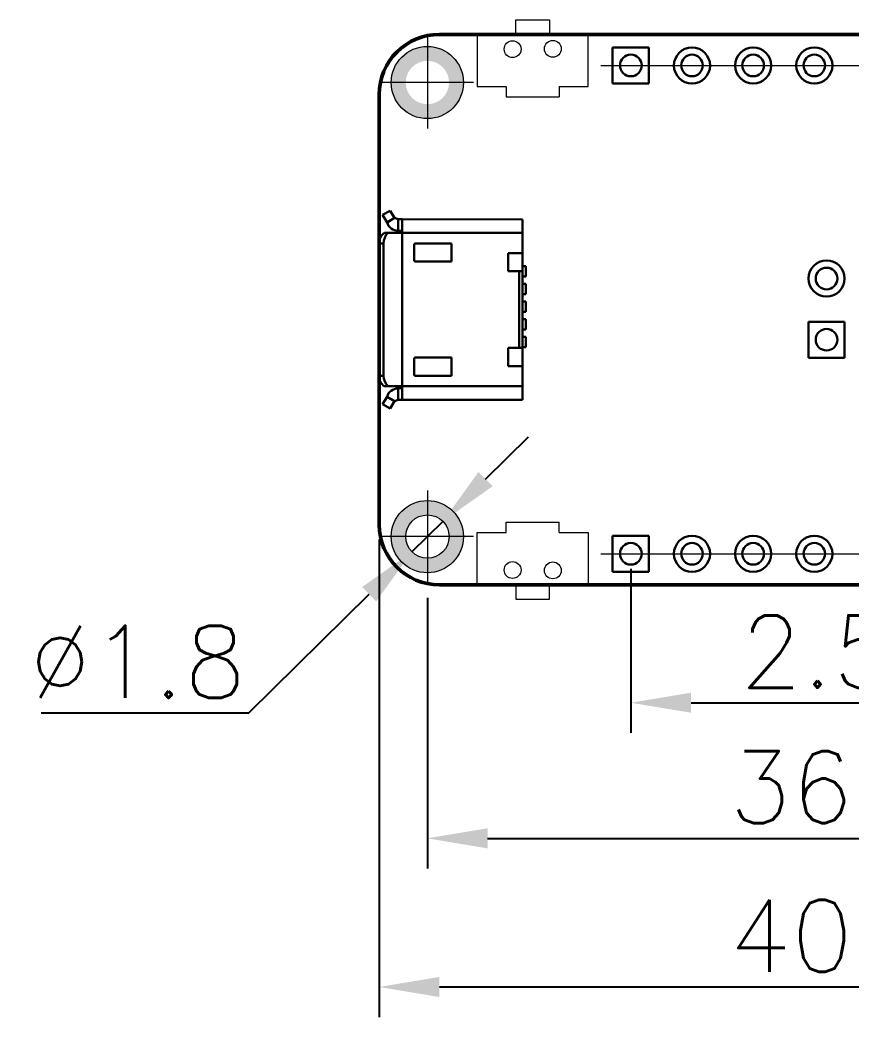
# Model space of a CAD drawing. Header units: millimetres. Extents: x 2926 to 3382, y -265 to 32.
# Drawn here: x 3007.09 to 3041.61, y -120.05 to -78.63 of the extents above; entities that cross this region are included whole.
import ezdxf

# ---------------------------------------------------------------- set-up
doc = ezdxf.new("R2010")
doc.units = ezdxf.units.MM
doc.linetypes.add('CENTER2', pattern=[28.575, 19.05, -3.175, 3.175, -3.175])
doc.layers.get('0').update_dxf_attribs({"lineweight": 30})
doc.layers.get('Defpoints').update_dxf_attribs({"lineweight": 15})
for name, color, linetype, lineweight in [('填充', 8, 'Continuous', 15), ('标注', 3, 'Continuous', 15), ('点划线', 1, 'CENTER2', 20), ('粗线', 7, 'Continuous', 50)]:
    doc.layers.add(name, color=color, linetype=linetype, lineweight=lineweight)
doc.styles.get("Standard").update_dxf_attribs({"font": 'txt.shx', "bigfont": 'gbcbig.shx'})
doc.dimstyles.new('ISO-25', dxfattribs={"dimtxt": 3, "dimasz": 2.5, "dimexe": 1.25, "dimexo": 0.625, "dimtad": 1, "dimtoh": 1, "dimdsep": 46, "dimtxsty": 'Standard', "dimcen": 2.5, "dimadec": 0, "dimazin": 0, "dimtfac": 1, "dimtmove": 0, "dimatfit": 3, "dimfxl": 0, "dimarcsym": 0})

# ---------------------------------------------------------------- blocks, each defined once
blk = doc.blocks.new('*D93')
at = {"layer": 'Defpoints', "color": 0, "transparency": 16777216}
for p in [(3032.461, -100.805), (3057.861, -100.805), (3057.861, -106.994)]:
    blk.add_point(p, dxfattribs=at)
at = {"layer": '标注', "color": 0, "lineweight": -2, "transparency": 16777216}
for p, q in [((3032.461, -101.43), (3032.461, -108.244)), ((3057.861, -101.43), (3057.861, -108.244)), ((3034.961, -106.994), (3055.361, -106.994))]:
    blk.add_line(p, q, dxfattribs=at)
at = {"layer": '标注', "color": 0, "transparency": 16777216}
for points in [[(3034.961, -106.577), (3034.961, -107.41), (3032.461, -106.994)], [(3055.361, -106.577), (3055.361, -107.41), (3057.861, -106.994)]]:
    blk.add_solid(points, dxfattribs=at)
at = {"layer": '标注', "color": 0, "transparency": 16777216, "insert": (3045.161, -104.869), "char_height": 3, "attachment_point": 5}
blk.add_mtext('2.54x10', dxfattribs=at)
blk = doc.blocks.new('*D94')
at = {"layer": 'Defpoints', "color": 0, "transparency": 16777216}
for p in [(3024.651, -99.462), (3023.371, -100.728)]:
    blk.add_point(p, dxfattribs=at)
at = {"layer": '标注', "color": 0, "lineweight": -2, "transparency": 16777216}
for p, q in [((3026.429, -97.705), (3028.207, -95.947)), ((3024.651, -99.462), (3023.371, -100.728)), ((3016.603, -107.42), (3021.594, -102.485)), ((3007.978, -107.42), (3016.603, -107.42))]:
    blk.add_line(p, q, dxfattribs=at)
at = {"layer": '标注', "color": 0, "transparency": 16777216}
for points in [[(3026.136, -97.408), (3026.722, -98.001), (3024.651, -99.462)], [(3021.301, -102.189), (3021.887, -102.782), (3023.371, -100.728)]]:
    blk.add_solid(points, dxfattribs=at)
at = {"layer": '标注', "color": 0, "transparency": 16777216, "insert": (3011.978, -105.295), "char_height": 3, "attachment_point": 5}
blk.add_mtext('∅1.8', dxfattribs=at)
blk = doc.blocks.new('*D128')
at = {"layer": 'Defpoints', "color": 0, "transparency": 16777216}
for p in [(3024.011, -102.01), (3060.651, -102.01), (3060.651, -112.626)]:
    blk.add_point(p, dxfattribs=at)
at = {"layer": '标注', "color": 0, "lineweight": -2, "transparency": 16777216}
for p, q in [((3024.011, -102.635), (3024.011, -113.876)), ((3060.651, -102.635), (3060.651, -113.876)), ((3026.511, -112.626), (3058.151, -112.626))]:
    blk.add_line(p, q, dxfattribs=at)
at = {"layer": '标注', "color": 0, "transparency": 16777216}
for points in [[(3026.511, -112.21), (3026.511, -113.043), (3024.011, -112.626)], [(3058.151, -112.21), (3058.151, -113.043), (3060.651, -112.626)]]:
    blk.add_solid(points, dxfattribs=at)
at = {"layer": '标注', "color": 0, "transparency": 16777216, "insert": (3042.331, -110.501), "char_height": 3, "attachment_point": 5}
blk.add_mtext('36.64', dxfattribs=at)
blk = doc.blocks.new('*D130')
at = {"layer": 'Defpoints', "color": 0, "transparency": 16777216}
for p in [(3022.011, -99.595), (3062.651, -99.595), (3062.651, -118.799)]:
    blk.add_point(p, dxfattribs=at)
at = {"layer": '标注', "color": 0, "lineweight": -2, "transparency": 16777216}
for p, q in [((3022.011, -100.22), (3022.011, -120.049)), ((3062.651, -100.22), (3062.651, -120.049)), ((3024.511, -118.799), (3060.151, -118.799))]:
    blk.add_line(p, q, dxfattribs=at)
at = {"layer": '标注', "color": 0, "transparency": 16777216}
for points in [[(3024.511, -118.382), (3024.511, -119.216), (3022.011, -118.799)], [(3060.151, -118.382), (3060.151, -119.216), (3062.651, -118.799)]]:
    blk.add_solid(points, dxfattribs=at)
at = {"layer": '标注', "color": 0, "transparency": 16777216, "insert": (3042.331, -116.674), "char_height": 3, "attachment_point": 5}
blk.add_mtext('40.64', dxfattribs=at)

msp = doc.modelspace()

# ---------------------------------------------------------------- hatches: boundary and pattern name
at = {"layer": '填充'}
h = msp.add_hatch(color=256, dxfattribs=at)
h.dxf.hatch_style = 1
h.paths.add_polyline_path([(3022.511, -81.235, -1), (3025.511, -81.235, -1)])
h.paths.add_polyline_path([(3024.911, -81.235, 1), (3023.111, -81.235, 1)], flags=16)
h = msp.add_hatch(color=256, dxfattribs=at)
h.dxf.hatch_style = 1
h.paths.add_polyline_path([(3022.511, -100.095, 1), (3025.511, -100.095, 1)])
h.paths.add_polyline_path([(3024.911, -100.095, -1), (3023.111, -100.095, -1)], flags=16)

# ---------------------------------------------------------------- linework, layer by layer
for p, q in [((3033.205, -79.775), (3031.705, -79.775)), ((3031.705, -79.775), (3031.705, -81.275)), ((3033.205, -81.275), (3033.205, -79.775)), ((3031.705, -81.275), (3033.205, -81.275)), ((3022.154, -86.732), (3022.46, -86.563)), ((3022.336, -87.047), (3022.154, -86.732)), ((3022.647, -86.859), (3022.336, -87.047)), ((3022.647, -86.859), (3022.336, -87.047)), ((3022.336, -87.047), (3022.647, -86.859)), ((3022.647, -86.859), (3022.46, -86.563)), ((3022.647, -86.859), (3022.794, -86.911)), ((3022.794, -87.392), (3022.794, -86.911)), ((3022.794, -86.911), (3022.961, -86.911)), ((3022.961, -86.911), (3027.961, -86.918)), ((3022.961, -90.665), (3022.961, -86.911)), ((3027.961, -87.481), (3027.961, -86.918)), ((3022.961, -87.481), (3022.233, -87.481)), ((3022.961, -87.397), (3022.794, -87.397)), ((3022.961, -87.481), (3027.961, -87.481)), ((3027.961, -87.481), (3027.961, -90.665)), ((3022.011, -87.915), (3022.187, -87.915)), ((3022.011, -87.915), (3022.187, -87.915)), ((3022.187, -87.915), (3022.187, -90.665)), ((3023.462, -88.62), (3023.462, -87.965)), ((3023.512, -87.915), (3025.019, -87.915)), ((3025.019, -87.915), (3025.019, -88.669)), ((3027.363, -88.321), (3027.363, -89.072)), ((3027.363, -88.321), (3027.961, -88.321)), ((3027.961, -88.611), (3027.961, -89.04)), ((3025.019, -88.669), (3023.512, -88.669)), ((3028.104, -88.861), (3027.961, -88.861)), ((3028.104, -89.29), (3028.104, -88.861)), ((3027.363, -89.072), (3027.961, -89.072)), ((3027.817, -89.072), (3027.817, -90.665)), ((3027.961, -89.29), (3028.104, -89.29)), ((3027.961, -89.346), (3027.961, -89.774)), ((3027.961, -89.346), (3027.961, -89.774)), ((3028.104, -89.596), (3027.961, -89.596)), ((3028.104, -89.596), (3027.961, -89.596)), ((3028.104, -90.024), (3028.104, -89.596)), ((3028.104, -90.024), (3028.104, -89.596)), ((3027.961, -90.024), (3028.104, -90.024)), ((3027.961, -90.024), (3028.104, -90.024)), ((3022.187, -93.415), (3022.187, -90.665)), ((3022.961, -90.665), (3022.961, -94.419)), ((3027.817, -92.258), (3027.817, -90.665)), ((3028.104, -90.33), (3027.961, -90.33)), ((3028.104, -90.33), (3027.961, -90.33)), ((3027.961, -93.849), (3027.961, -90.665)), ((3028.104, -90.758), (3028.104, -90.33)), ((3028.104, -90.758), (3028.104, -90.33)), ((3027.961, -90.758), (3028.104, -90.758)), ((3027.961, -90.758), (3028.104, -90.758)), ((3028.104, -91.064), (3027.961, -91.064)), ((3028.104, -91.064), (3027.961, -91.064)), ((3028.104, -91.492), (3028.104, -91.064)), ((3028.104, -91.492), (3028.104, -91.064)), ((3027.961, -91.492), (3028.104, -91.492)), ((3027.961, -91.492), (3028.104, -91.492)), ((3039.841, -92.672), (3039.841, -91.172)), ((3039.841, -91.172), (3041.341, -91.172)), ((3041.341, -91.172), (3041.341, -92.672)), ((3027.961, -91.984), (3027.961, -91.556)), ((3027.961, -91.984), (3027.961, -91.556)), ((3028.104, -91.798), (3027.961, -91.798)), ((3028.104, -92.226), (3028.104, -91.798)), ((3027.363, -93.009), (3027.363, -92.258)), ((3027.363, -92.258), (3027.961, -92.258)), ((3027.961, -92.226), (3028.104, -92.226)), ((3027.961, -92.719), (3027.961, -92.29)), ((3023.462, -92.71), (3023.462, -93.365)), ((3025.019, -92.661), (3023.512, -92.661)), ((3025.019, -93.415), (3025.019, -92.661)), ((3041.341, -92.672), (3039.841, -92.672)), ((3027.363, -93.009), (3027.961, -93.009)), ((3022.011, -93.415), (3022.187, -93.415)), ((3022.011, -93.415), (3022.187, -93.415)), ((3023.512, -93.415), (3025.019, -93.415)), ((3022.961, -93.849), (3022.233, -93.849)), ((3022.961, -93.933), (3022.794, -93.933)), ((3022.794, -93.938), (3022.794, -94.419)), ((3022.961, -93.849), (3027.961, -93.849)), ((3027.961, -93.849), (3027.961, -94.412)), ((3022.336, -94.283), (3022.154, -94.598)), ((3022.647, -94.471), (3022.336, -94.283)), ((3022.647, -94.471), (3022.336, -94.283)), ((3022.336, -94.283), (3022.647, -94.471)), ((3022.647, -94.471), (3022.794, -94.419)), ((3022.794, -94.419), (3022.961, -94.419)), ((3022.961, -94.419), (3027.961, -94.412)), ((3022.154, -94.598), (3022.46, -94.767)), ((3022.647, -94.471), (3022.46, -94.767)), ((3031.705, -101.555), (3031.705, -100.055)), ((3031.705, -100.055), (3033.205, -100.055)), ((3033.205, -100.055), (3033.205, -101.555)), ((3033.205, -101.555), (3031.705, -101.555))]:
    msp.add_line(p, q)
for centre in [(3035.001, -80.525), (3037.541, -80.525), (3037.541, -80.525), (3037.541, -80.525), (3037.541, -80.525), (3037.541, -80.525), (3037.541, -80.525), (3037.541, -80.525), (3037.541, -80.525), (3037.541, -80.525), (3040.081, -80.525), (3040.081, -80.525), (3040.081, -80.525), (3040.081, -80.525), (3040.081, -80.525), (3040.081, -80.525), (3040.081, -80.525), (3040.081, -80.525), (3040.081, -80.525), (3040.591, -89.375), (3035.001, -100.805), (3037.541, -100.805), (3037.541, -100.805), (3037.541, -100.805), (3037.541, -100.805), (3037.541, -100.805), (3037.541, -100.805), (3037.541, -100.805), (3037.541, -100.805), (3037.541, -100.805), (3040.081, -100.805), (3040.081, -100.805), (3040.081, -100.805), (3040.081, -100.805), (3040.081, -100.805), (3040.081, -100.805), (3040.081, -100.805), (3040.081, -100.805), (3040.081, -100.805)]:
    msp.add_circle(centre, 0.75)
at = {"ltscale": 0.5}
for centre in [(3032.461, -80.525), (3032.461, -80.525), (3032.461, -80.525), (3035.001, -80.525), (3035.001, -80.525), (3035.001, -80.525), (3037.541, -80.525), (3037.541, -80.525), (3037.541, -80.525), (3037.541, -80.525), (3037.541, -80.525), (3037.541, -80.525), (3037.541, -80.525), (3037.541, -80.525), (3037.541, -80.525), (3037.541, -80.525), (3037.541, -80.525), (3040.081, -80.525), (3040.081, -80.525), (3040.081, -80.525), (3040.081, -80.525), (3040.081, -80.525), (3040.081, -80.525), (3040.081, -80.525), (3040.081, -80.525), (3040.081, -80.525), (3040.081, -80.525), (3040.081, -80.525), (3040.591, -89.375), (3040.591, -89.375), (3040.591, -89.375), (3040.591, -91.915), (3040.591, -91.915), (3040.591, -91.915), (3032.461, -100.805), (3032.461, -100.805), (3032.461, -100.805), (3035.001, -100.805), (3035.001, -100.805), (3035.001, -100.805), (3037.541, -100.805), (3037.541, -100.805), (3037.541, -100.805), (3037.541, -100.805), (3037.541, -100.805), (3037.541, -100.805), (3037.541, -100.805), (3037.541, -100.805), (3037.541, -100.805), (3037.541, -100.805), (3037.541, -100.805), (3040.081, -100.805), (3040.081, -100.805), (3040.081, -100.805), (3040.081, -100.805), (3040.081, -100.805), (3040.081, -100.805), (3040.081, -100.805), (3040.081, -100.805), (3040.081, -100.805), (3040.081, -100.805), (3040.081, -100.805)]:
    msp.add_circle(centre, 0.45, dxfattribs=at)
for centre, radius, start, end in [((3022.796, -86.913), 0.479, 196.2484, 269.8557), ((3022.464, -87.872), 0.455, 120.586, 185.4058), ((3022.91, -87.953), 0.723, 139.1816, 176.949), ((3023.512, -87.965), 0.05, 90, 180), ((3023.512, -88.62), 0.05, 180, 270), ((3023.512, -92.71), 0.05, 90, 180), ((3022.464, -93.458), 0.455, 174.5942, 239.414), ((3022.967, -93.354), 0.782, 184.5059, 219.3634), ((3023.512, -93.365), 0.05, 180, 270), ((3022.796, -94.417), 0.479, 90.1443, 163.7516)]:
    msp.add_arc(centre, radius, start, end)
at = {"layer": 'Defpoints'}
for p, q in [((3027.685, -79.235), (3027.685, -78.635)), ((3027.685, -78.635), (3029.085, -78.635)), ((3029.085, -78.635), (3029.085, -79.235)), ((3030.685, -79.235), (3026.085, -79.235)), ((3026.085, -79.235), (3026.085, -81.403)), ((3030.685, -81.403), (3030.685, -79.235)), ((3026.085, -81.403), (3027.285, -81.403)), ((3027.285, -81.403), (3027.285, -81.835)), ((3029.485, -81.403), (3029.485, -81.835)), ((3029.485, -81.403), (3030.685, -81.403)), ((3027.285, -81.835), (3029.485, -81.835)), ((3027.285, -99.927), (3027.285, -99.495)), ((3027.285, -99.495), (3029.485, -99.495)), ((3029.485, -99.927), (3029.485, -99.495)), ((3026.085, -102.095), (3026.085, -99.927)), ((3026.085, -99.927), (3027.285, -99.927)), ((3029.485, -99.927), (3030.685, -99.927)), ((3030.685, -99.927), (3030.685, -102.095)), ((3030.685, -102.095), (3026.085, -102.095)), ((3027.685, -102.095), (3027.685, -102.695)), ((3029.085, -102.695), (3029.085, -102.095)), ((3027.685, -102.695), (3029.085, -102.695))]:
    msp.add_line(p, q, dxfattribs=at)
for centre in [(3027.551, -79.848), (3029.219, -79.833), (3027.551, -101.482), (3029.219, -101.497)]:
    msp.add_circle(centre, 0.35, dxfattribs=at)
at = {"layer": '填充'}
for centre, radius in [((3024.011, -81.235), 1.5), ((3024.011, -100.095), 1.5), ((3024.011, -100.095), 0.9)]:
    msp.add_circle(centre, radius, dxfattribs=at)
at = {"layer": '点划线'}
for p, q in [((3024.011, -79.32), (3024.011, -83.15)), ((3031.218, -80.525), (3059.111, -80.525)), ((3025.927, -81.235), (3022.096, -81.235)), ((3024.011, -98.18), (3024.011, -102.01)), ((3025.927, -100.095), (3022.096, -100.095)), ((3031.218, -100.805), (3059.111, -100.805))]:
    msp.add_line(p, q, dxfattribs=at)
at = {"layer": '粗线'}
for p, q in [((3024.511, -79.235), (3060.151, -79.235)), ((3022.011, -99.595), (3022.011, -81.735)), ((3024.511, -102.095), (3060.151, -102.095))]:
    msp.add_line(p, q, dxfattribs=at)
for centre, start, end in [((3024.511, -81.735), 90, 180), ((3024.511, -99.595), 180, 270)]:
    msp.add_arc(centre, 2.5, start, end, dxfattribs=at)

# ---------------------------------------------------------------- dimensions: what is measured, and where the dimension line sits
at = {"layer": '标注'}
dim = msp.add_diameter_dim_2p(p1=(3024.651, -99.462), p2=(3023.371, -100.728), dimstyle='ISO-25', dxfattribs=at)
dim.commit()
dim.dimension.update_dxf_attribs({"geometry": '*D94', "text_midpoint": (3011.978, -107.42), "dimtype": 163})
for base, p1, p2, picture, middle in [((3062.651, -118.799), (3022.011, -99.595), (3062.651, -99.595), '*D130', (3042.331, -116.674)), ((3060.651, -112.626), (3024.011, -102.01), (3060.651, -102.01), '*D128', (3042.331, -110.501))]:
    dim = msp.add_linear_dim(base=base, p1=p1, p2=p2, dimstyle='ISO-25', dxfattribs=at)
    dim.commit()
    dim.dimension.update_dxf_attribs({"geometry": picture, "text_midpoint": middle})
dim = msp.add_linear_dim(base=(3057.861, -106.994), p1=(3032.461, -100.805), p2=(3057.861, -100.805), text='2.54x10', dimstyle='ISO-25', dxfattribs=at)
dim.commit()
dim.dimension.update_dxf_attribs({"geometry": '*D93', "text_midpoint": (3045.161, -104.869)})

doc.saveas('drawing.dxf')
